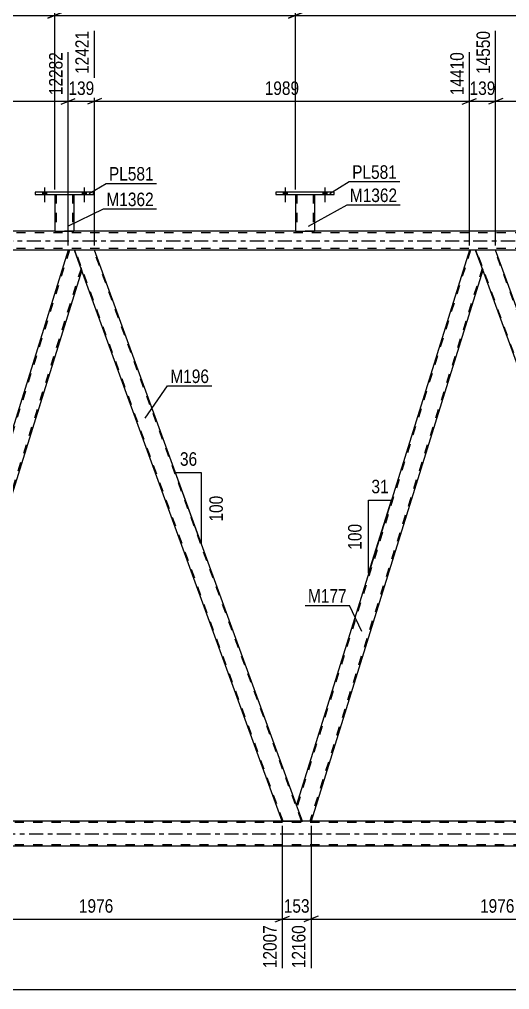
# Model space of a CAD drawing. Header units: millimetres. Extents: x 0 to 841, y 0 to 594.
# Drawn here: x 535.7 to 639.7, y 278.6 to 484.5 of the extents above; entities that cross this region are included whole.
import ezdxf

# ---------------------------------------------------------------- set-up
doc = ezdxf.new("R2010")
doc.units = ezdxf.units.MM
doc.linetypes.add('DXK_LINE_DOT2', pattern=[3.9198, 1.9599, -1.9599])
doc.linetypes.add('DXK_LINE_DOT3', pattern=[5.9187, 2.979, -0.9799, 0.9799, -0.9799])
doc.styles.add('Arial Narrow', font='ARIALN.TTF', dxfattribs={"height": 0.2})

# ---------------------------------------------------------------- blocks, each defined once
blk = doc.blocks.new('Part-318887585-3793 - 3642')
at = {"color": 7, "linetype": 'DXK_LINE_DOT2'}
for p, q in [((594.29, 447.38), (598.29, 447.38)), ((594.29, 447.37), (594.29, 447.38)), ((594.29, 447.38), (594.29, 447.37)), ((594.53, 447.38), (594.53, 439.53)), ((598.05, 447.38), (598.05, 439.53)), ((598.29, 447.38), (598.29, 447.37)), ((598.29, 447.37), (598.29, 447.38)), ((597.99, 439.53), (598.03, 439.53)), ((597.99, 439.53), (598.03, 439.53)), ((598.03, 439.53), (598.05, 439.53)), ((598.03, 439.53), (598.05, 439.53))]:
    blk.add_line(p, q, dxfattribs=at)
at = {"color": 2, "linetype": 'Continuous'}
for p, q in [((594.29, 447.37), (594.29, 439.53)), ((598.29, 447.37), (598.29, 439.53)), ((594.29, 439.53), (598.29, 439.53))]:
    blk.add_line(p, q, dxfattribs=at)
blk = doc.blocks.new('Bolt-318887585-3688 - 3642')
at = {"linetype": 'Continuous'}
for points in [[(540.57, 447.37), (541.45, 447.37), (541.45, 447.85), (540.57, 447.85)], [(548.97, 447.37), (549.85, 447.37), (549.85, 447.85), (548.97, 447.85)]]:
    blk.add_hatch(color=1, dxfattribs=at).paths.add_polyline_path(points)
at = {"color": 1, "linetype": 'Continuous'}
for p, q in [((540.57, 447.85), (540.57, 447.37)), ((541.01, 448.85), (541.01, 445.73)), ((541.45, 447.85), (541.45, 447.37)), ((548.97, 447.85), (548.97, 447.37)), ((549.41, 448.85), (549.41, 445.73)), ((549.85, 447.85), (549.85, 447.37))]:
    blk.add_line(p, q, dxfattribs=at)
blk = doc.blocks.new('Part-318887585-3753 - 3642')
at = {"color": 7, "linetype": 'DXK_LINE_DOT2'}
for p, q in [((543.21, 447.38), (547.21, 447.38)), ((543.21, 447.37), (543.21, 447.38)), ((543.21, 447.38), (543.21, 447.37)), ((543.45, 447.38), (543.45, 439.53)), ((546.97, 447.38), (546.97, 439.53)), ((547.21, 447.38), (547.21, 447.37)), ((547.21, 447.37), (547.21, 447.38)), ((546.91, 439.53), (546.95, 439.53)), ((546.91, 439.53), (546.95, 439.53)), ((546.95, 439.53), (546.97, 439.53)), ((546.95, 439.53), (546.97, 439.53))]:
    blk.add_line(p, q, dxfattribs=at)
at = {"color": 2, "linetype": 'Continuous'}
for p, q in [((543.21, 447.37), (543.21, 439.53)), ((547.21, 447.37), (547.21, 439.53)), ((543.21, 439.53), (547.21, 439.53))]:
    blk.add_line(p, q, dxfattribs=at)
blk = doc.blocks.new('Part-318887585-3758 - 3642')
at = {"color": 2, "linetype": 'Continuous'}
for p, q in [((539.01, 447.85), (539.01, 447.37)), ((551.41, 447.85), (539.01, 447.85)), ((539.01, 447.37), (551.41, 447.37)), ((551.41, 447.37), (551.41, 447.85))]:
    blk.add_line(p, q, dxfattribs=at)
blk = doc.blocks.new('Part-318887585-3798 - 3642')
at = {"color": 2, "linetype": 'Continuous'}
for p, q in [((590.09, 447.85), (590.09, 447.37)), ((602.49, 447.85), (590.09, 447.85)), ((590.09, 447.37), (602.49, 447.37)), ((602.49, 447.37), (602.49, 447.85))]:
    blk.add_line(p, q, dxfattribs=at)
blk = doc.blocks.new('Bolt-318887585-3811 - 3642')
at = {"linetype": 'Continuous'}
for points in [[(540.57, 447.37), (541.45, 447.37), (541.45, 447.85), (540.57, 447.85)], [(548.97, 447.37), (549.85, 447.37), (549.85, 447.85), (548.97, 447.85)]]:
    blk.add_hatch(color=1, dxfattribs=at).paths.add_polyline_path(points)
at = {"color": 1, "linetype": 'Continuous'}
for p, q in [((540.57, 447.85), (540.57, 447.37)), ((541.01, 448.85), (541.01, 445.73)), ((541.45, 447.85), (541.45, 447.37)), ((548.97, 447.85), (548.97, 447.37)), ((549.41, 448.85), (549.41, 445.73)), ((549.85, 447.85), (549.85, 447.37))]:
    blk.add_line(p, q, dxfattribs=at)
blk = doc.blocks.new('Bolt-318887585-3814 - 3642')
at = {"linetype": 'Continuous'}
for points in [[(591.65, 447.37), (592.53, 447.37), (592.53, 447.85), (591.65, 447.85)], [(600.05, 447.37), (600.93, 447.37), (600.93, 447.85), (600.05, 447.85)]]:
    blk.add_hatch(color=1, dxfattribs=at).paths.add_polyline_path(points)
at = {"color": 1, "linetype": 'Continuous'}
for p, q in [((591.65, 447.85), (591.65, 447.37)), ((592.09, 448.85), (592.09, 445.73)), ((592.53, 447.85), (592.53, 447.37)), ((600.05, 447.85), (600.05, 447.37)), ((600.49, 448.85), (600.49, 445.73)), ((600.93, 447.85), (600.93, 447.37))]:
    blk.add_line(p, q, dxfattribs=at)
blk = doc.blocks.new('Bolt-318887585-3815 - 3642')
at = {"linetype": 'Continuous'}
for points in [[(591.65, 447.37), (592.53, 447.37), (592.53, 447.85), (591.65, 447.85)], [(600.05, 447.37), (600.93, 447.37), (600.93, 447.85), (600.05, 447.85)]]:
    blk.add_hatch(color=1, dxfattribs=at).paths.add_polyline_path(points)
at = {"color": 1, "linetype": 'Continuous'}
for p, q in [((591.65, 447.85), (591.65, 447.37)), ((592.09, 448.85), (592.09, 445.73)), ((592.53, 447.85), (592.53, 447.37)), ((600.05, 447.85), (600.05, 447.37)), ((600.49, 448.85), (600.49, 445.73)), ((600.93, 447.85), (600.93, 447.37))]:
    blk.add_line(p, q, dxfattribs=at)
blk = doc.blocks.new('Part-318887585-3861 - 3642')
at = {"color": 2, "linetype": 'Continuous'}
for p, q in [((631.17, 435.53), (594.47, 317.78)), ((632.49, 435.53), (631.17, 435.53)), ((634.02, 431.33), (632.49, 435.53)), ((634.03, 431.28), (597.57, 314.31)), ((595.73, 314.31), (594.48, 317.73))]:
    blk.add_line(p, q, dxfattribs=at)
at = {"color": 7, "linetype": 'DXK_LINE_DOT2'}
for p, q in [((631.42, 435.53), (594.6, 317.41)), ((633.9, 431.66), (597.32, 314.31)), ((634.03, 431.28), (634.02, 431.33)), ((634.03, 431.28), (634.02, 431.33)), ((594.47, 317.78), (594.48, 317.73)), ((597.57, 314.31), (595.73, 314.31))]:
    blk.add_line(p, q, dxfattribs=at)
blk = doc.blocks.new('Part-318887585-3935 - 3642')
at = {"color": 2, "linetype": 'Continuous'}
for p, q in [((636.74, 435.53), (632.49, 435.53)), ((679.11, 319.13), (636.74, 435.53)), ((674.85, 319.13), (634.02, 431.33))]:
    blk.add_line(p, q, dxfattribs=at)
at = {"color": 7, "linetype": 'DXK_LINE_DOT2'}
for p, q in [((632.49, 435.53), (634.02, 431.33)), ((676.78, 314.31), (632.66, 435.53)), ((680.69, 314.31), (636.57, 435.53)), ((676.61, 314.31), (674.85, 319.13)), ((680.86, 314.31), (679.11, 319.13)), ((680.86, 314.31), (676.61, 314.31))]:
    blk.add_line(p, q, dxfattribs=at)
blk = doc.blocks.new('Part-318887585-4002 - 3642')
at = {"color": 7, "linetype": 'DXK_LINE_DOT2'}
for p, q in [((787.51, 314.07), (111.97, 314.07)), ((787.51, 309.27), (111.21, 309.27))]:
    blk.add_line(p, q, dxfattribs=at)
at = {"color": 2, "linetype": 'Continuous'}
for p, q in [((672.15, 314.31), (517.08, 314.31)), ((672.15, 309.03), (517.08, 309.03))]:
    blk.add_line(p, q, dxfattribs=at)
at = {"color": 7, "linetype": 'DXK_LINE_DOT3'}
blk.add_line((111.59, 311.67), (787.51, 311.67), dxfattribs=at)
blk = doc.blocks.new('Part-318887585-4052 - 3642')
at = {"color": 2, "linetype": 'Continuous'}
for p, q in [((551.61, 435.53), (547.35, 435.53)), ((594.48, 317.73), (551.61, 435.53)), ((591.47, 314.31), (548.88, 431.33))]:
    blk.add_line(p, q, dxfattribs=at)
at = {"color": 7, "linetype": 'DXK_LINE_DOT2'}
for p, q in [((547.35, 435.53), (548.88, 431.33)), ((591.64, 314.31), (547.52, 435.53)), ((595.56, 314.31), (551.44, 435.53)), ((595.73, 314.31), (594.48, 317.73)), ((591.47, 314.31), (595.73, 314.31))]:
    blk.add_line(p, q, dxfattribs=at)
blk = doc.blocks.new('Part-318887585-4057 - 3642')
at = {"color": 7, "linetype": 'DXK_LINE_DOT2'}
for p, q in [((546.29, 435.53), (509.47, 317.41)), ((548.76, 431.66), (512.19, 314.31)), ((548.9, 431.28), (548.88, 431.33)), ((548.9, 431.28), (548.88, 431.33)), ((509.33, 317.78), (509.75, 319.13)), ((510.59, 314.31), (509.33, 317.78)), ((513.94, 319.13), (512.44, 314.31)), ((512.44, 314.31), (510.59, 314.31))]:
    blk.add_line(p, q, dxfattribs=at)
at = {"color": 2, "linetype": 'Continuous'}
for p, q in [((546.03, 435.53), (509.75, 319.13)), ((547.35, 435.53), (546.03, 435.53)), ((548.88, 431.33), (547.35, 435.53)), ((548.9, 431.28), (513.94, 319.13))]:
    blk.add_line(p, q, dxfattribs=at)
blk = doc.blocks.new('Part-318887585-4073 - 3642')
at = {"color": 7, "linetype": 'DXK_LINE_DOT2'}
for p, q in [((776.11, 439.21), (69.68, 439.21)), ((547.21, 439.53), (543.21, 439.53)), ((598.29, 439.53), (594.29, 439.53)), ((776.11, 435.85), (69.68, 435.85)), ((551.61, 435.53), (546.03, 435.53)), ((636.74, 435.53), (631.17, 435.53))]:
    blk.add_line(p, q, dxfattribs=at)
at = {"color": 2, "linetype": 'Continuous'}
for p, q in [((543.21, 439.53), (496.12, 439.53)), ((594.29, 439.53), (547.21, 439.53)), ((645.37, 439.53), (598.29, 439.53)), ((546.03, 435.53), (466.47, 435.53)), ((631.17, 435.53), (551.61, 435.53)), ((716.3, 435.53), (636.74, 435.53))]:
    blk.add_line(p, q, dxfattribs=at)
at = {"color": 7, "linetype": 'DXK_LINE_DOT3'}
blk.add_line((69.68, 437.53), (776.11, 437.53), dxfattribs=at)
blk = doc.blocks.new('StraightDimension-318887585-4717 - 3642')
at = {"color": 7, "linetype": 'Continuous'}
for p, q in [((636.74, 436.53), (636.74, 482.07)), ((631.17, 436.53), (631.17, 477.57)), ((629.67, 466.53), (632.67, 467.73)), ((638.24, 467.73), (635.24, 466.53)), ((631.17, 467.13), (636.74, 467.13))]:
    blk.add_line(p, q, dxfattribs=at)
at = {"color": 0}
blk.add_wipeout([(637.3, 467.88), (637.3, 472.08), (630.61, 472.08), (630.61, 467.88)], dxfattribs=at)
at = {"color": 0, "linetype": 'Continuous'}
blk.add_wipeout([(636.14, 482.67), (631.94, 482.67), (631.94, 472.33), (636.14, 472.33)], dxfattribs=at)
at = {"color": 3, "linetype": 'Continuous', "style": 'Arial Narrow'}
blk.add_text('14550', height=2.863, rotation=90.0002, dxfattribs=at).set_placement((635.54, 472.93))
at = {"color": 3, "style": 'Arial Narrow'}
blk.add_text('139', height=2.863, dxfattribs=at).set_placement((631.21, 468.48))
blk = doc.blocks.new('AngleDimension-318887585-11875 - 3642')
at = {"color": 7, "linetype": 'Continuous'}
for p, q in [((609.79, 382.43), (614.62, 382.43)), ((609.79, 366.96), (614.62, 382.43)), ((609.79, 366.96), (609.79, 382.43)), ((611.86, 373.58), (614.62, 382.43))]:
    blk.add_line(p, q, dxfattribs=at)
at = {"color": 0}
for points in [[(614.63, 383.33), (614.63, 387.53), (609.78, 387.53), (609.78, 383.33)], [(608.89, 378.04), (604.69, 378.04), (604.69, 371.35), (608.89, 371.35)]]:
    blk.add_wipeout(points, dxfattribs=at)
at = {"color": 3, "style": 'Arial Narrow'}
blk.add_text('31', height=2.863, dxfattribs=at).set_placement((610.38, 383.93))
blk.add_text('100', height=2.863, rotation=90.0002, dxfattribs=at).set_placement((608.29, 371.95))
blk = doc.blocks.new('StraightDimension-318887585-4936 - 3642')
at = {"color": 7, "linetype": 'Continuous'}
for p, q in [((543.21, 448.38), (543.21, 495.79)), ((594.29, 448.38), (594.29, 495.79)), ((544.71, 485.95), (541.71, 484.75)), ((543.21, 485.35), (594.29, 485.35)), ((592.79, 484.75), (595.79, 485.95))]:
    blk.add_line(p, q, dxfattribs=at)
at = {"color": 0, "linetype": 'Continuous'}
blk.add_wipeout([(593.69, 496.39), (589.49, 496.39), (589.49, 486.05), (593.69, 486.05)], dxfattribs=at)
at = {"color": 0}
blk.add_wipeout([(573, 486.1), (573, 490.3), (564.49, 490.3), (564.49, 486.1)], dxfattribs=at)
at = {"color": 3, "linetype": 'Continuous', "style": 'Arial Narrow'}
blk.add_text('13488', height=2.863, rotation=90.0002, dxfattribs=at).set_placement((593.09, 486.65))
at = {"color": 3, "style": 'Arial Narrow'}
blk.add_text('1277', height=2.863, dxfattribs=at).set_placement((565.09, 486.7))
blk = doc.blocks.new('StraightDimension-318887585-4698 - 3642')
at = {"color": 7, "linetype": 'Continuous'}
for p, q in [((551.61, 436.53), (551.61, 482.07)), ((631.17, 436.53), (631.17, 477.57)), ((553.11, 467.73), (550.11, 466.53)), ((629.67, 466.53), (632.67, 467.73)), ((551.61, 467.13), (631.17, 467.13))]:
    blk.add_line(p, q, dxfattribs=at)
at = {"color": 0, "linetype": 'Continuous'}
blk.add_wipeout([(630.57, 478.17), (626.37, 478.17), (626.37, 467.83), (630.57, 467.83)], dxfattribs=at)
at = {"color": 0}
blk.add_wipeout([(595.64, 467.88), (595.64, 472.08), (587.13, 472.08), (587.13, 467.88)], dxfattribs=at)
at = {"color": 3, "linetype": 'Continuous', "style": 'Arial Narrow'}
blk.add_text('14410', height=2.863, rotation=90.0002, dxfattribs=at).set_placement((629.97, 468.43))
at = {"color": 3, "style": 'Arial Narrow'}
blk.add_text('1989', height=2.863, dxfattribs=at).set_placement((587.73, 468.48))
blk = doc.blocks.new('StraightDimension-318887585-4363 - 3642')
at = {"color": 7, "linetype": 'Continuous'}
for p, q in [((591.47, 313.31), (591.47, 283.11)), ((597.57, 313.31), (597.57, 283.11)), ((589.97, 292.95), (592.97, 294.15)), ((591.47, 293.55), (597.57, 293.55)), ((599.07, 294.15), (596.07, 292.95))]:
    blk.add_line(p, q, dxfattribs=at)
at = {"color": 0}
blk.add_wipeout([(597.87, 294.3), (597.87, 298.5), (591.18, 298.5), (591.18, 294.3)], dxfattribs=at)
at = {"color": 0, "linetype": 'Continuous'}
blk.add_wipeout([(596.97, 292.85), (592.77, 292.85), (592.77, 282.51), (596.97, 282.51)], dxfattribs=at)
at = {"color": 3, "style": 'Arial Narrow'}
blk.add_text('153', height=2.863, dxfattribs=at).set_placement((591.78, 294.9))
at = {"color": 3, "linetype": 'Continuous', "style": 'Arial Narrow'}
blk.add_text('12160', height=2.863, rotation=90.0002, dxfattribs=at).set_placement((596.37, 283.11))
blk = doc.blocks.new('StraightDimension-318887585-4483 - 3642')
at = {"color": 7, "linetype": 'Continuous'}
blk.add_line((58.82, 278.57), (798.37, 278.57), dxfattribs=at)
blk = doc.blocks.new('StraightDimension-318887585-4382 - 3642')
at = {"color": 7, "linetype": 'Continuous'}
for p, q in [((597.57, 313.31), (597.57, 283.11)), ((676.61, 313.31), (676.61, 283.11)), ((599.07, 294.15), (596.07, 292.95)), ((597.57, 293.55), (676.61, 293.55)), ((675.11, 292.95), (678.11, 294.15))]:
    blk.add_line(p, q, dxfattribs=at)
at = {"color": 0}
blk.add_wipeout([(641.35, 294.3), (641.35, 298.5), (632.83, 298.5), (632.83, 294.3)], dxfattribs=at)
at = {"color": 0, "linetype": 'Continuous'}
blk.add_wipeout([(676.01, 292.85), (671.81, 292.85), (671.81, 282.51), (676.01, 282.51)], dxfattribs=at)
at = {"color": 3, "style": 'Arial Narrow'}
blk.add_text('1976', height=2.863, dxfattribs=at).set_placement((633.43, 294.9))
at = {"color": 3, "linetype": 'Continuous', "style": 'Arial Narrow'}
blk.add_text('14136', height=2.863, rotation=90.0002, dxfattribs=at).set_placement((675.41, 283.11))
blk = doc.blocks.new('StraightDimension-318887585-4344 - 3642')
at = {"color": 7, "linetype": 'Continuous'}
for p, q in [((512.44, 313.31), (512.44, 283.11)), ((591.47, 313.31), (591.47, 283.11)), ((513.94, 294.15), (510.94, 292.95)), ((512.44, 293.55), (591.47, 293.55)), ((589.97, 292.95), (592.97, 294.15))]:
    blk.add_line(p, q, dxfattribs=at)
at = {"color": 0}
blk.add_wipeout([(556.21, 294.3), (556.21, 298.5), (547.7, 298.5), (547.7, 294.3)], dxfattribs=at)
at = {"color": 0, "linetype": 'Continuous'}
blk.add_wipeout([(590.87, 292.85), (586.67, 292.85), (586.67, 282.51), (590.87, 282.51)], dxfattribs=at)
at = {"color": 3, "style": 'Arial Narrow'}
blk.add_text('1976', height=2.863, dxfattribs=at).set_placement((548.3, 294.9))
at = {"color": 3, "linetype": 'Continuous', "style": 'Arial Narrow'}
blk.add_text('12007', height=2.863, rotation=90.0002, dxfattribs=at).set_placement((590.27, 283.11))
blk = doc.blocks.new('StraightDimension-318887585-4679 - 3642')
at = {"color": 7, "linetype": 'Continuous'}
for p, q in [((551.61, 436.53), (551.61, 482.07)), ((546.03, 436.53), (546.03, 477.57)), ((544.53, 466.53), (547.53, 467.73)), ((553.11, 467.73), (550.11, 466.53)), ((546.03, 467.13), (551.61, 467.13))]:
    blk.add_line(p, q, dxfattribs=at)
at = {"color": 0}
blk.add_wipeout([(552.16, 467.88), (552.16, 472.08), (545.48, 472.08), (545.48, 467.88)], dxfattribs=at)
at = {"color": 0, "linetype": 'Continuous'}
blk.add_wipeout([(551.01, 482.67), (546.81, 482.67), (546.81, 472.33), (551.01, 472.33)], dxfattribs=at)
at = {"color": 3, "linetype": 'Continuous', "style": 'Arial Narrow'}
blk.add_text('12421', height=2.863, rotation=90.0002, dxfattribs=at).set_placement((550.41, 472.93))
at = {"color": 3, "style": 'Arial Narrow'}
blk.add_text('139', height=2.863, dxfattribs=at).set_placement((546.08, 468.48))
blk = doc.blocks.new('StraightDimension-318887585-4660 - 3642')
at = {"color": 7, "linetype": 'Continuous'}
for p, q in [((466.47, 436.53), (466.47, 482.07)), ((546.03, 436.53), (546.03, 477.57)), ((467.97, 467.73), (464.97, 466.53)), ((544.53, 466.53), (547.53, 467.73)), ((466.47, 467.13), (546.03, 467.13))]:
    blk.add_line(p, q, dxfattribs=at)
at = {"color": 0, "linetype": 'Continuous'}
blk.add_wipeout([(545.43, 478.17), (541.23, 478.17), (541.23, 467.83), (545.43, 467.83)], dxfattribs=at)
at = {"color": 0}
blk.add_wipeout([(510.51, 467.88), (510.51, 472.08), (502, 472.08), (502, 467.88)], dxfattribs=at)
at = {"color": 3, "linetype": 'Continuous', "style": 'Arial Narrow'}
blk.add_text('12282', height=2.863, rotation=90.0002, dxfattribs=at).set_placement((544.83, 468.43))
at = {"color": 3, "style": 'Arial Narrow'}
blk.add_text('1989', height=2.863, dxfattribs=at).set_placement((502.6, 468.48))
blk = doc.blocks.new('StraightDimension-318887585-4736 - 3642')
at = {"color": 7, "linetype": 'Continuous'}
for p, q in [((636.74, 436.53), (636.74, 482.07)), ((716.3, 436.53), (716.3, 477.57)), ((638.24, 467.73), (635.24, 466.53)), ((714.8, 466.53), (717.8, 467.73)), ((636.74, 467.13), (716.3, 467.13))]:
    blk.add_line(p, q, dxfattribs=at)
at = {"color": 0, "linetype": 'Continuous'}
blk.add_wipeout([(715.7, 478.17), (711.5, 478.17), (711.5, 467.83), (715.7, 467.83)], dxfattribs=at)
at = {"color": 0}
blk.add_wipeout([(680.78, 467.88), (680.78, 472.08), (672.27, 472.08), (672.27, 467.88)], dxfattribs=at)
at = {"color": 3, "linetype": 'Continuous', "style": 'Arial Narrow'}
blk.add_text('16539', height=2.863, rotation=90.0002, dxfattribs=at).set_placement((715.1, 468.43))
at = {"color": 3, "style": 'Arial Narrow'}
blk.add_text('1989', height=2.863, dxfattribs=at).set_placement((672.87, 468.48))
blk = doc.blocks.new('StraightDimension-318887585-4926 - 3642')
at = {"color": 7, "linetype": 'Continuous'}
for p, q in [((594.29, 448.38), (594.29, 495.79)), ((645.37, 448.38), (645.37, 495.79)), ((595.79, 485.95), (592.79, 484.75)), ((594.29, 485.35), (645.37, 485.35)), ((643.87, 484.75), (646.87, 485.95))]:
    blk.add_line(p, q, dxfattribs=at)
at = {"color": 0, "linetype": 'Continuous'}
blk.add_wipeout([(644.77, 496.39), (640.57, 496.39), (640.57, 486.05), (644.77, 486.05)], dxfattribs=at)
at = {"color": 0}
blk.add_wipeout([(624.08, 486.1), (624.08, 490.3), (615.57, 490.3), (615.57, 486.1)], dxfattribs=at)
at = {"color": 3, "linetype": 'Continuous', "style": 'Arial Narrow'}
blk.add_text('14765', height=2.863, rotation=90.0002, dxfattribs=at).set_placement((644.17, 486.65))
at = {"color": 3, "style": 'Arial Narrow'}
blk.add_text('1277', height=2.863, dxfattribs=at).set_placement((616.17, 486.7))
blk = doc.blocks.new('StraightDimension-318887585-4946 - 3642')
at = {"color": 7, "linetype": 'Continuous'}
for p, q in [((492.12, 448.38), (492.12, 495.79)), ((543.21, 448.38), (543.21, 495.79)), ((493.62, 485.95), (490.62, 484.75)), ((492.12, 485.35), (543.21, 485.35)), ((541.71, 484.75), (544.71, 485.95))]:
    blk.add_line(p, q, dxfattribs=at)
at = {"color": 0, "linetype": 'Continuous'}
blk.add_wipeout([(542.61, 496.39), (538.41, 496.39), (538.41, 486.05), (542.61, 486.05)], dxfattribs=at)
at = {"color": 0}
blk.add_wipeout([(521.92, 486.1), (521.92, 490.3), (513.41, 490.3), (513.41, 486.1)], dxfattribs=at)
at = {"color": 3, "linetype": 'Continuous', "style": 'Arial Narrow'}
blk.add_text('12211', height=2.863, rotation=90.0002, dxfattribs=at).set_placement((542.01, 486.65))
at = {"color": 3, "style": 'Arial Narrow'}
blk.add_text('1277', height=2.863, dxfattribs=at).set_placement((514.01, 486.7))
blk = doc.blocks.new('AngleDimension-318887585-11861 - 3642')
at = {"color": 7, "linetype": 'Continuous'}
for p, q in [((571.52, 380.84), (568.81, 388.27)), ((574.35, 388.27), (568.81, 388.27)), ((574.35, 373.05), (568.81, 388.27)), ((574.35, 373.05), (574.35, 388.27))]:
    blk.add_line(p, q, dxfattribs=at)
at = {"color": 0}
for points in [[(574.01, 389.17), (574.01, 393.37), (569.15, 393.37), (569.15, 389.17)], [(579.45, 384), (575.25, 384), (575.25, 377.32), (579.45, 377.32)]]:
    blk.add_wipeout(points, dxfattribs=at)
at = {"color": 3, "style": 'Arial Narrow'}
blk.add_text('36', height=2.863, dxfattribs=at).set_placement((569.75, 389.77))
blk.add_text('100', height=2.863, rotation=90.0002, dxfattribs=at).set_placement((578.85, 377.92))
blk = doc.blocks.new('Mark-318887585-3789 - 3642')
at = {"color": 0}
blk.add_wipeout([(615.85, 445.75), (615.85, 448.75), (605.8, 448.75), (605.8, 445.75)], dxfattribs=at)
blk.add_wipeout([(615.85, 445.75), (615.85, 448.75), (605.8, 448.75), (605.8, 445.75)], dxfattribs=at)
at = {"color": 30, "linetype": 'Continuous'}
for p, q in [((597.06, 440.64), (605.2, 445.15)), ((605.2, 445.15), (616.45, 445.15))]:
    blk.add_line(p, q, dxfattribs=at)
at = {"color": 3, "style": 'Arial Narrow'}
blk.add_text('M1362', height=2.863, dxfattribs=at).set_placement((605.8, 445.75))
blk = doc.blocks.new('Mark-318887585-3749 - 3642')
at = {"color": 0}
blk.add_wipeout([(564.19, 444.88), (564.19, 447.88), (554.14, 447.88), (554.14, 444.88)], dxfattribs=at)
blk.add_wipeout([(564.19, 444.88), (564.19, 447.88), (554.14, 447.88), (554.14, 444.88)], dxfattribs=at)
at = {"color": 30, "linetype": 'Continuous'}
for p, q in [((545.98, 440.64), (553.54, 444.28)), ((553.54, 444.28), (564.79, 444.28))]:
    blk.add_line(p, q, dxfattribs=at)
at = {"color": 3, "style": 'Arial Narrow'}
blk.add_text('M1362', height=2.863, dxfattribs=at).set_placement((554.14, 444.88))
blk = doc.blocks.new('Mark-318887585-3754 - 3642')
at = {"color": 0}
blk.add_wipeout([(564.18, 450.31), (564.18, 453.31), (554.67, 453.31), (554.67, 450.31)], dxfattribs=at)
blk.add_wipeout([(564.18, 450.31), (564.18, 453.31), (554.67, 453.31), (554.67, 450.31)], dxfattribs=at)
at = {"color": 30, "linetype": 'Continuous'}
for p, q in [((550.48, 447.56), (554.07, 449.71)), ((554.07, 449.71), (564.78, 449.71))]:
    blk.add_line(p, q, dxfattribs=at)
at = {"color": 3, "style": 'Arial Narrow'}
blk.add_text('PL581', height=2.863, dxfattribs=at).set_placement((554.67, 450.31))
blk = doc.blocks.new('Mark-318887585-3794 - 3642')
at = {"color": 0}
blk.add_wipeout([(615.8, 450.68), (615.8, 453.68), (606.29, 453.68), (606.29, 450.68)], dxfattribs=at)
blk.add_wipeout([(615.8, 450.68), (615.8, 453.68), (606.29, 453.68), (606.29, 450.68)], dxfattribs=at)
at = {"color": 30, "linetype": 'Continuous'}
for p, q in [((601.57, 447.54), (605.69, 450.08)), ((605.69, 450.08), (616.4, 450.08))]:
    blk.add_line(p, q, dxfattribs=at)
at = {"color": 3, "style": 'Arial Narrow'}
blk.add_text('PL581', height=2.863, dxfattribs=at).set_placement((606.29, 450.68))
blk = doc.blocks.new('Mark-318887585-3857 - 3642')
at = {"color": 0}
blk.add_wipeout([(605.13, 360.71), (605.13, 363.71), (596.91, 363.71), (596.91, 360.71)], dxfattribs=at)
blk.add_wipeout([(605.13, 360.71), (605.13, 363.71), (596.91, 363.71), (596.91, 360.71)], dxfattribs=at)
at = {"color": 30, "linetype": 'Continuous'}
for p in [(596.31, 360.11), (608.32, 354.59)]:
    blk.add_line(p, (605.73, 360.11), dxfattribs=at)
at = {"color": 3, "style": 'Arial Narrow'}
blk.add_text('M177', height=2.863, dxfattribs=at).set_placement((596.91, 360.71))
blk = doc.blocks.new('Mark-318887585-4048 - 3642')
at = {"color": 0}
blk.add_wipeout([(575.92, 407.33), (575.92, 410.33), (567.7, 410.33), (567.7, 407.33)], dxfattribs=at)
blk.add_wipeout([(575.92, 407.33), (575.92, 410.33), (567.7, 410.33), (567.7, 407.33)], dxfattribs=at)
at = {"color": 30, "linetype": 'Continuous'}
for p, q in [((562.37, 399.85), (567.1, 406.73)), ((567.1, 406.73), (576.52, 406.73))]:
    blk.add_line(p, q, dxfattribs=at)
at = {"color": 3, "style": 'Arial Narrow'}
blk.add_text('M196', height=2.863, dxfattribs=at).set_placement((567.7, 407.33))

msp = doc.modelspace()

# ---------------------------------------------------------------- block references
for name in ['Part-318887585-3758 - 3642', 'Bolt-318887585-3688 - 3642', 'Bolt-318887585-3811 - 3642', 'Part-318887585-3753 - 3642', 'Part-318887585-3798 - 3642', 'Bolt-318887585-3814 - 3642', 'Bolt-318887585-3815 - 3642', 'Part-318887585-3793 - 3642', 'Part-318887585-4073 - 3642', 'Part-318887585-4057 - 3642', 'Part-318887585-4052 - 3642', 'Part-318887585-3861 - 3642', 'Part-318887585-3935 - 3642', 'Part-318887585-4002 - 3642']:
    msp.add_blockref(name, (0, 0))

# ---------------------------------------------------------------- next in the draw order: block references
for name in ['StraightDimension-318887585-4936 - 3642', 'StraightDimension-318887585-4717 - 3642', 'AngleDimension-318887585-11875 - 3642', 'StraightDimension-318887585-4363 - 3642']:
    msp.add_blockref(name, (0, 0))

# ---------------------------------------------------------------- next in the draw order: block references
for name in ['StraightDimension-318887585-4698 - 3642', 'StraightDimension-318887585-4736 - 3642', 'StraightDimension-318887585-4483 - 3642']:
    msp.add_blockref(name, (0, 0))

# ---------------------------------------------------------------- next in the draw order: block references
for name in ['StraightDimension-318887585-4926 - 3642', 'StraightDimension-318887585-4679 - 3642', 'Mark-318887585-4048 - 3642', 'AngleDimension-318887585-11861 - 3642', 'Mark-318887585-3857 - 3642', 'StraightDimension-318887585-4344 - 3642', 'StraightDimension-318887585-4382 - 3642']:
    msp.add_blockref(name, (0, 0))

# ---------------------------------------------------------------- next in the draw order: block references
for name in ['StraightDimension-318887585-4660 - 3642', 'Mark-318887585-3789 - 3642']:
    msp.add_blockref(name, (0, 0))

# ---------------------------------------------------------------- next in the draw order: block references
for name in ['StraightDimension-318887585-4946 - 3642', 'Mark-318887585-3794 - 3642', 'Mark-318887585-3749 - 3642']:
    msp.add_blockref(name, (0, 0))

# ---------------------------------------------------------------- next in the draw order: block references
msp.add_blockref('Mark-318887585-3754 - 3642', (0, 0))

doc.saveas('drawing.dxf')
